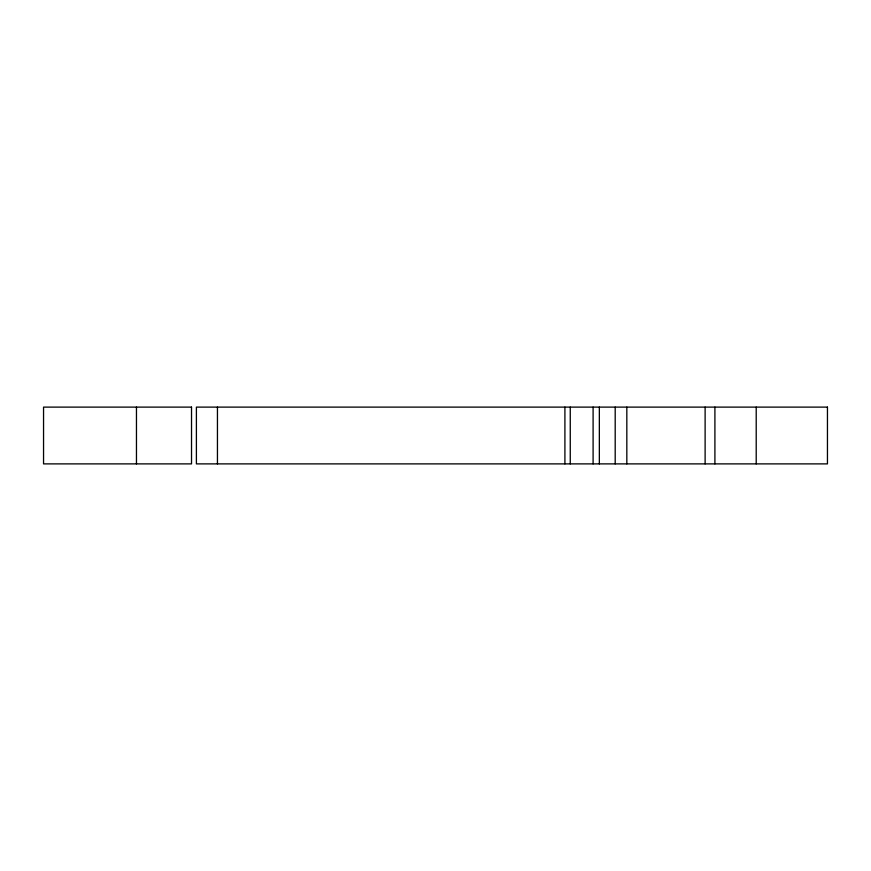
<?xml version="1.0" encoding="UTF-8"?>
<svg xmlns="http://www.w3.org/2000/svg" width="871" height="871" viewBox="0 0 871 871"><rect width="100%" height="100%" fill="white"/><g stroke="black" fill="none" stroke-linecap="round" stroke-linejoin="round"><path stroke-width="1.31" d="M756.213 407.116L756.213 463.884M714.906 407.116L714.906 463.884M705.118 407.116L705.118 463.884M626.826 407.116L626.826 463.884M615.198 407.116L615.198 463.884M599.346 407.116L599.346 463.884M593.097 407.116L593.097 463.884M570.255 407.116L570.255 463.884M564.909 407.116L564.909 463.884M217.445 407.116L217.445 463.884M136.464 407.116L136.464 463.884M191.522 407.116L43.55 407.116L43.55 463.884L191.522 463.884L191.522 407.116M827.45 407.116L196.4 407.116L196.4 463.884L827.45 463.884L827.45 407.116"/></g></svg>
